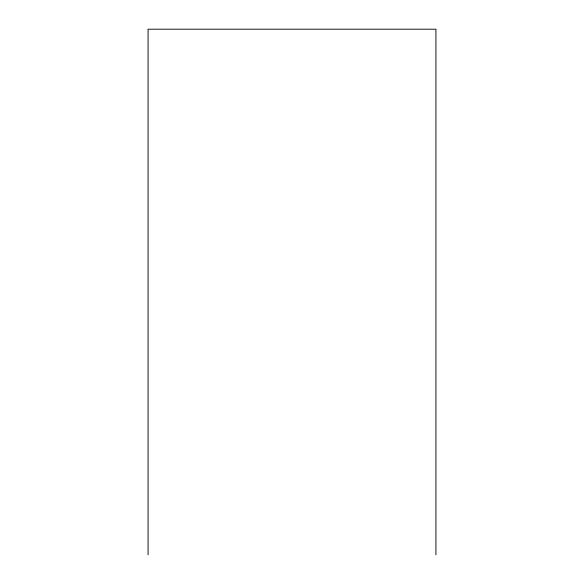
<?xml version="1.0" encoding="UTF-8"?>
<svg xmlns="http://www.w3.org/2000/svg" width="584" height="584" viewBox="0 0 584 584"><rect width="100%" height="100%" fill="white"/><g stroke="black" fill="none" stroke-linecap="round" stroke-linejoin="round"><path stroke-width="0.88" d="M435.934 554.8L435.934 29.2L148.066 29.2L148.066 554.8"/></g></svg>
